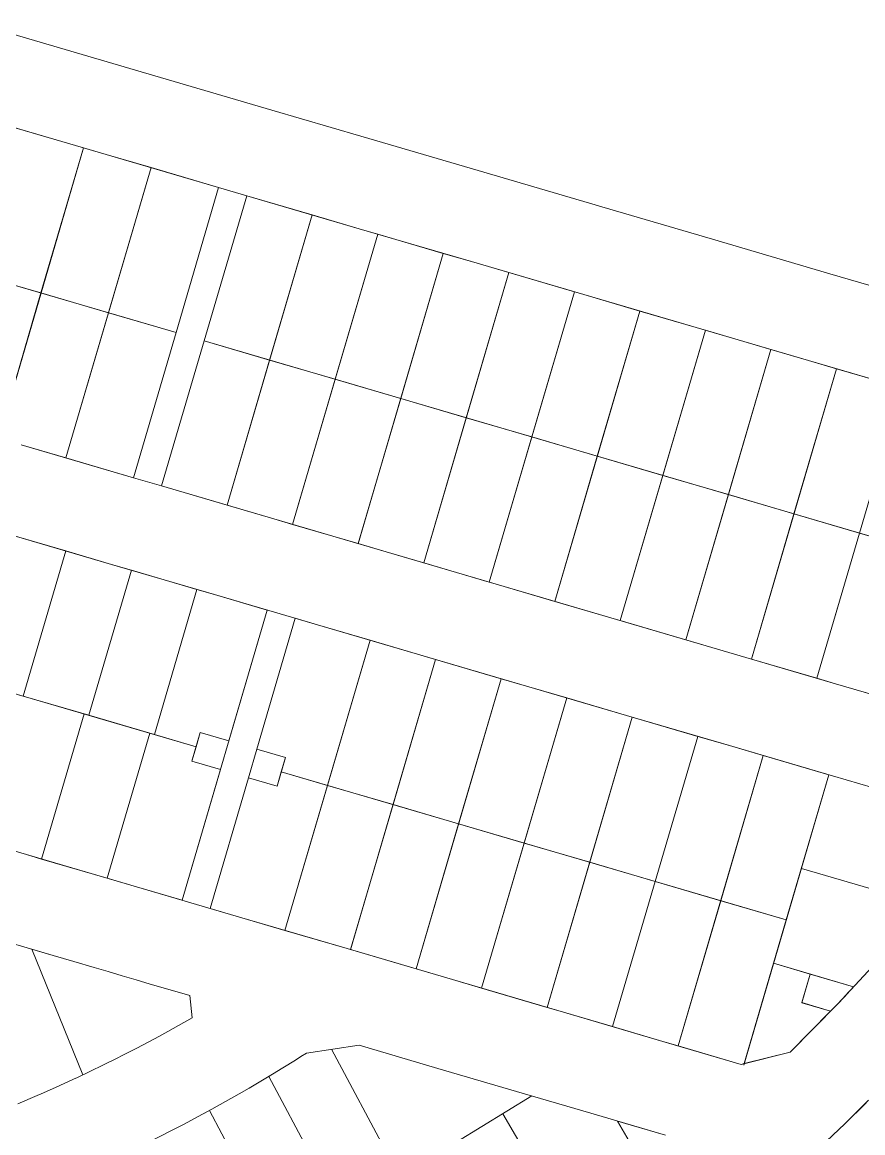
# Model space of a CAD drawing. Header units: millimetres. Extents: x -11775 to 1045055, y -409013 to 338495.
# Drawn here: x 692400 to 864716, y -127490 to 100127 of the extents above; entities that cross this region are included whole.
import ezdxf

# ---------------------------------------------------------------- set-up
doc = ezdxf.new("R2010")
doc.units = ezdxf.units.MM
doc.layers.add('A-DETL', color=90, linetype='Continuous', lineweight=9)

msp = doc.modelspace()

# ---------------------------------------------------------------- linework, layer by layer
at = {"layer": 'A-DETL'}
for p, q in [((701210.691, 94555.5), (682218.691, 100126.5)), ((714475.691, 90664.5), (701210.691, 94555.5)), ((743565.691, 82131.5), (714475.691, 90664.5)), ((761818.691, 76777.5), (743565.691, 82131.5)), ((686600.691, 79767.5), (709629.691, 73012.5)), ((723933.691, 36510.5), (584167.691, 77508.5)), ((691144.626, 78434.647), (704977.79, 74377.023)), ((785851.691, 69727.5), (761818.691, 76777.5)), ((687526.527, 14884.041), (704977.871, 74377.299)), ((696252.126, 44630.42), (704977.79, 74377.023)), ((704977.79, 74377.023), (696252.126, 44630.42)), ((704977.79, 74377.023), (709629.691, 73012.5)), ((709629.691, 73012.5), (732659.691, 66257.5)), ((709629.691, 73012.5), (718810.987, 70319.506)), ((701359.6, 10826.104), (718811.009, 70319.581)), ((710085.263, 40572.703), (718811.009, 70319.581)), ((718810.987, 70319.506), (710085.263, 40572.703)), ((718811.009, 70319.581), (732659.691, 66257.5)), ((809883.691, 62678.5), (785851.691, 69727.5)), ((723933.691, 36510.5), (732659.691, 66257.5)), ((732659.691, 66257.5), (723933.691, 36510.5)), ((732659.691, 66257.5), (723933.691, 36510.5)), ((732659.691, 66257.5), (723933.691, 36510.5)), ((732659.691, 66257.5), (738416.691, 64568.5)), ((738416.691, 64568.5), (732659.691, 66257.5)), ((720965.691, 5074.5), (738417.612, 64568.23)), ((738416.691, 64568.5), (729691.691, 34821.5)), ((729691.691, 34821.5), (738416.691, 64568.5)), ((738416.691, 64568.5), (729691.691, 34821.5)), ((729691.691, 34821.5), (738417.612, 64568.23)), ((761446.691, 57812.5), (738416.691, 64568.5)), ((738417.612, 64568.23), (751851.552, 60627.511)), ((811242.608, 62279.85), (809883.691, 62678.5)), ((833915.691, 55628.5), (811244.289, 62279.357)), ((734399.631, 1133.781), (751851.552, 60627.511)), ((751851.552, 60627.511), (743125.647, 30880.838)), ((743125.647, 30880.838), (751851.552, 60627.511)), ((751851.552, 60627.511), (761446.691, 57812.5)), ((784476.691, 51057.5), (761446.691, 57812.5)), ((761446.691, 57812.5), (765285.42, 56686.551)), ((747833.571, -2806.937), (765285.491, 56686.793)), ((756559.604, 26940.176), (765285.42, 56686.551)), ((765285.42, 56686.551), (756559.604, 26940.176)), ((765285.42, 56686.551), (778719.431, 52746.074)), ((857948.691, 48579.5), (833915.691, 55628.5)), ((761267.51, -6747.656), (778719.46, 52746.171)), ((778719.46, 52746.171), (769993.56, 22999.513)), ((769993.56, 22999.513), (778719.431, 52746.074)), ((778719.431, 52746.074), (784476.691, 51057.5)), ((807505.691, 44301.5), (784476.691, 51057.5)), ((784476.691, 51057.5), (792153.382, 48805.395)), ((696252.126, 44630.42), (682418.989, 48688.138)), ((696252.126, 44630.42), (682418.989, 48688.138)), ((774701.45, -10688.375), (792153.371, 48805.355)), ((792153.382, 48805.395), (783427.516, 19058.851)), ((783427.516, 19058.851), (792153.371, 48805.355)), ((792153.371, 48805.355), (805587.218, 44864.321)), ((881980.691, 41529.5), (857948.691, 48579.5)), ((687526.527, 14884.041), (696252.126, 44630.42)), ((687526.527, 14884.041), (696252.126, 44630.42)), ((710085.263, 40572.703), (696252.126, 44630.42)), ((696252.126, 44630.42), (710085.263, 40572.703)), ((788135.39, -14629.093), (805587.31, 44864.637)), ((805587.218, 44864.321), (796861.473, 15118.189)), ((796861.473, 15118.189), (805587.218, 44864.321)), ((805587.218, 44864.321), (807505.691, 44301.5)), ((830535.691, 37546.5), (807505.691, 44301.5)), ((807505.691, 44301.5), (819021.228, 40923.842)), ((710085.263, 40572.703), (701359.6, 10826.104)), ((710085.263, 40572.703), (701359.6, 10826.104)), ((723933.691, 36510.5), (710085.263, 40572.703)), ((723933.691, 36510.5), (710085.263, 40572.703)), ((801569.329, -18569.812), (819021.228, 40923.842)), ((810295.429, 11177.527), (819021.25, 40923.918)), ((819021.228, 40923.842), (810295.429, 11177.527)), ((819021.25, 40923.918), (830535.691, 37546.5)), ((715207.691, 6763.5), (723933.691, 36510.5)), ((723933.691, 36510.5), (715207.691, 6763.5)), ((715207.691, 6763.5), (723933.691, 36510.5)), ((723933.691, 36510.5), (715207.691, 6763.5)), ((832455.267, 36983.463), (815003.269, -22510.531)), ((823729.385, 7236.865), (832455.267, 36983.463)), ((832455.267, 36983.463), (823729.385, 7236.865)), ((853565.691, 30791.5), (830535.691, 37546.5)), ((830535.691, 37546.5), (832455.267, 36983.463)), ((832455.267, 36983.463), (845889.307, 33043.084)), ((729691.691, 34821.5), (720965.691, 5074.5)), ((720965.691, 5074.5), (729691.691, 34821.5)), ((729691.691, 34821.5), (720965.691, 5074.5)), ((729691.691, 34821.5), (720965.691, 5074.5)), ((729691.691, 34821.5), (890899.167, -12466.446)), ((743125.647, 30880.838), (729691.691, 34821.5)), ((743125.647, 30880.838), (729691.691, 34821.5)), ((828437.209, -26451.249), (845889.307, 33043.084)), ((845889.307, 33043.084), (837163.341, 3296.202)), ((837163.341, 3296.202), (845889.307, 33043.084)), ((845889.307, 33043.084), (853565.691, 30791.5)), ((734399.631, 1133.781), (743125.647, 30880.838)), ((734399.684, 1133.963), (743125.647, 30880.838)), ((743125.647, 30880.838), (756559.604, 26940.176)), ((756559.604, 26940.176), (743125.647, 30880.838)), ((876594.691, 24035.5), (853565.691, 30791.5)), ((853565.691, 30791.5), (859323.259, 29102.407)), ((859323.259, 29102.407), (841871.149, -30391.968)), ((850597.298, -644.46), (859323.259, 29102.407)), ((859323.259, 29102.407), (850597.298, -644.46)), ((859323.259, 29102.407), (872757.094, 25161.333)), ((756559.604, 26940.176), (747833.69, -2806.529)), ((747833.69, -2806.529), (756559.604, 26940.176)), ((769993.56, 22999.513), (756559.604, 26940.176)), ((756559.604, 26940.176), (769993.56, 22999.513)), ((855305.088, -34332.687), (872757.094, 25161.333)), ((872757.094, 25161.333), (864031.254, -4585.122)), ((864031.254, -4585.122), (872757.094, 25161.333)), ((769993.56, 22999.513), (761267.73, -6746.908)), ((761267.73, -6746.908), (769993.56, 22999.513)), ((769993.56, 22999.513), (783427.516, 19058.851)), ((783427.516, 19058.851), (769993.56, 22999.513)), ((783427.516, 19058.851), (774701.679, -10687.594)), ((774701.679, -10687.594), (783427.516, 19058.851)), ((796861.473, 15118.189), (783427.516, 19058.851)), ((783427.516, 19058.851), (796861.473, 15118.189)), ((796861.473, 15118.189), (788135.561, -14628.511)), ((788135.561, -14628.511), (796861.473, 15118.189)), ((796861.473, 15118.189), (810295.429, 11177.527)), ((810295.429, 11177.527), (796861.473, 15118.189)), ((715207.691, 6763.5), (692178.691, 13519.5)), ((701359.6, 10826.104), (692178.691, 13519.5)), ((701359.6, 10826.104), (715207.691, 6763.5)), ((810295.429, 11177.527), (801569.538, -18569.102)), ((801569.538, -18569.102), (810295.429, 11177.527)), ((810295.429, 11177.527), (823729.385, 7236.865)), ((823729.385, 7236.865), (810295.429, 11177.527)), ((823729.385, 7236.865), (815003.515, -22509.693)), ((815003.515, -22509.693), (823729.385, 7236.865)), ((837163.341, 3296.202), (823729.385, 7236.865)), ((823729.385, 7236.865), (837163.341, 3296.202)), ((720965.691, 5074.5), (715207.691, 6763.5)), ((715207.691, 6763.5), (720965.691, 5074.5)), ((720965.691, 5074.5), (734399.631, 1133.781)), ((720965.691, 5074.5), (743994.691, -1680.5)), ((837163.341, 3296.202), (828437.397, -26450.609)), ((828437.397, -26450.609), (837163.341, 3296.202)), ((837163.341, 3296.202), (850597.298, -644.46)), ((850597.298, -644.46), (837163.341, 3296.202)), ((743994.691, -1680.5), (734399.684, 1133.963)), ((743994.691, -1680.5), (767024.691, -8435.5)), ((747833.69, -2806.529), (743994.691, -1680.5)), ((850597.298, -644.46), (841871.346, -30391.295)), ((841871.346, -30391.295), (850597.298, -644.46)), ((864031.254, -4585.122), (850597.298, -644.46)), ((850597.298, -644.46), (864031.254, -4585.122)), ((761267.73, -6746.908), (747833.69, -2806.529)), ((710707.691, -10986.5), (690077.691, -4935.5)), ((690077.691, -4935.5), (701349.736, -8241.712)), ((767024.691, -8435.5), (761267.73, -6746.908)), ((864031.254, -4585.122), (855305.385, -34331.675)), ((855305.385, -34331.675), (864031.254, -4585.122)), ((864031.254, -4585.122), (877465.21, -8525.784)), ((877465.21, -8525.784), (864031.254, -4585.122)), ((701350.477, -8239.188), (692621.061, -37989.478)), ((692621.061, -37989.478), (701349.736, -8241.712)), ((701349.736, -8241.712), (692621.061, -37989.478)), ((701349.736, -8241.712), (710707.691, -10986.5)), ((767024.691, -8435.5), (790054.691, -15191.5)), ((774701.679, -10687.594), (767024.691, -8435.5)), ((731817.691, -17178.5), (710707.691, -10986.5)), ((710707.691, -10986.5), (714783.773, -12182.099)), ((788135.561, -14628.511), (774701.679, -10687.594)), ((714784.117, -12180.926), (706055.081, -41929.922)), ((714783.773, -12182.099), (706055.081, -41929.922)), ((714783.773, -12182.099), (706055.081, -41929.922)), ((728217.758, -16122.663), (714783.773, -12182.099)), ((790054.691, -15191.5), (788135.561, -14628.511)), ((790054.691, -15191.5), (813083.691, -21946.5)), ((801569.538, -18569.102), (790054.691, -15191.5)), ((719489.102, -45870.365), (728217.758, -16122.663)), ((728217.758, -16122.663), (719489.102, -45870.365)), ((719489.102, -45870.365), (728217.758, -16122.663)), ((728217.758, -16122.663), (731817.691, -17178.5)), ((752926.691, -23370.5), (731817.691, -17178.5)), ((731817.691, -17178.5), (742611.328, -20344.647)), ((742611.282, -20344.803), (725157.99, -79826.505)), ((742611.328, -20344.647), (734741.431, -47165.655)), ((813083.691, -21946.5), (801569.538, -18569.102)), ((636238.691, -21451.5), (728029.3, -48375.362)), ((740498.868, -48854.416), (748368.74, -22033.495)), ((748368.74, -22033.495), (752926.691, -23370.5)), ((813083.691, -21946.5), (836113.691, -28702.5)), ((815003.515, -22509.693), (813083.691, -21946.5)), ((828437.397, -26450.609), (815003.515, -22509.693)), ((816256.691, -41946.5), (752926.691, -23370.5)), ((752926.691, -23370.5), (763721.879, -26536.952)), ((763721.879, -26536.952), (746267.997, -86020.664)), ((763721.879, -26536.952), (754993.299, -56284.395)), ((763721.879, -26536.952), (754993.299, -56284.395)), ((777155.891, -30477.426), (763721.879, -26536.952)), ((836113.691, -28702.5), (828437.397, -26450.609)), ((836113.691, -28702.5), (859143.691, -35457.5)), ((841871.346, -30391.295), (836113.691, -28702.5)), ((777155.891, -30477.426), (759701.638, -89962.401)), ((768427.319, -60224.838), (777155.891, -30477.426)), ((777155.891, -30477.426), (768427.319, -60224.838)), ((790589.902, -34417.9), (777155.891, -30477.426)), ((855305.385, -34331.675), (841871.346, -30391.295)), ((692621.061, -37989.478), (679187.04, -34049.035)), ((790589.902, -34417.9), (773135.279, -93904.139)), ((781861.34, -64165.282), (790589.902, -34417.9)), ((790589.902, -34417.9), (781861.34, -64165.282)), ((804023.914, -38358.373), (790589.902, -34417.9)), ((859143.691, -35457.5), (855305.385, -34331.675)), ((859143.691, -35457.5), (882172.691, -42213.5)), ((868739.279, -38272.55), (859143.691, -35457.5)), ((691661.488, -37708.018), (705095.508, -41648.462)), ((706055.081, -41929.922), (692621.061, -37989.478)), ((804023.914, -38358.373), (786568.919, -97845.877)), ((795295.36, -68105.725), (804023.914, -38358.373)), ((804023.914, -38358.373), (795295.36, -68105.725)), ((816256.691, -41946.5), (804023.914, -38358.373)), ((705095.508, -41648.462), (696371.024, -71381.943)), ((705095.508, -41648.462), (696371.024, -71381.943)), ((705095.508, -41648.462), (696371.032, -71381.919)), ((718529.529, -45588.905), (705095.508, -41648.462)), ((706055.081, -41929.922), (719489.102, -45870.365)), ((817457.921, -42298.862), (800002.56, -101787.614)), ((808729.381, -72046.169), (817457.921, -42298.862)), ((817457.921, -42298.862), (808729.381, -72046.169)), ((837365.691, -48138.5), (816256.691, -41946.5)), ((817457.921, -42298.862), (816256.691, -41946.5)), ((830891.882, -46239.508), (817457.921, -42298.862)), ((728888.036, -45448.747), (727170.565, -51301.976)), ((728888.036, -45448.747), (728029.3, -48375.362)), ((734741.431, -47165.655), (728888.036, -45448.747)), ((734741.431, -47165.655), (728888.036, -45448.747)), ((709805.07, -75322.303), (718529.529, -45588.905)), ((718529.529, -45588.905), (709805.07, -75322.303)), ((718529.529, -45588.905), (709805.077, -75322.278)), ((728029.3, -48375.362), (718529.529, -45588.905)), ((728029.3, -48375.362), (719489.102, -45870.365)), ((830891.882, -46239.508), (813436.201, -105729.352)), ((822163.401, -75986.612), (830891.882, -46239.508)), ((822163.401, -75986.612), (830891.882, -46239.508)), ((830891.882, -46239.508), (837365.691, -48138.5)), ((727170.565, -51301.976), (728029.3, -48375.362)), ((738781.397, -54707.645), (740498.868, -48854.416)), ((746352.263, -50571.324), (740498.868, -48854.416)), ((740498.868, -48854.416), (746352.263, -50571.324)), ((858476.691, -54332.5), (837365.691, -48138.5)), ((837365.691, -48138.5), (844325.718, -50180.583)), ((727170.565, -51301.976), (733023.959, -53018.884)), ((733023.959, -53018.884), (727170.565, -51301.976)), ((746352.263, -50571.324), (744634.791, -56424.553)), ((745493.527, -53497.938), (746352.263, -50571.324)), ((844325.718, -50180.583), (826869.176, -109673.358)), ((835597.422, -79927.056), (844325.718, -50180.583)), ((844325.718, -50180.583), (835597.422, -79927.056)), ((844325.718, -50180.583), (857759.436, -54122.056)), ((725157.99, -79826.505), (733023.959, -53018.884)), ((744634.791, -56424.553), (745493.527, -53497.938)), ((745493.527, -53497.938), (849031.442, -83867.499)), ((745493.527, -53497.938), (754993.299, -56284.395)), ((754993.299, -56284.395), (745493.527, -53497.938)), ((857759.436, -54122.056), (840303.483, -113612.827)), ((857759.436, -54122.056), (849031.442, -83867.499)), ((885170.691, -62163.5), (858476.691, -54332.5)), ((730915.265, -81515.821), (738781.397, -54707.645)), ((738781.397, -54707.645), (744634.791, -56424.553)), ((744634.791, -56424.553), (738781.397, -54707.645)), ((754993.299, -56284.395), (746268.473, -86019.04)), ((746268.473, -86019.04), (754993.299, -56284.395)), ((754993.299, -56284.395), (768427.319, -60224.838)), ((754993.299, -56284.395), (768427.319, -60224.838)), ((768427.319, -60224.838), (759702.807, -89958.418)), ((768427.319, -60224.838), (759702.807, -89958.418)), ((768427.319, -60224.838), (781861.34, -64165.282)), ((781861.34, -64165.282), (768427.319, -60224.838)), ((672628.691, -64418.5), (693263.691, -70470.5)), ((773136.615, -93899.583), (781861.34, -64165.282)), ((773136.615, -93899.583), (781861.34, -64165.282)), ((781861.34, -64165.282), (795295.36, -68105.725)), ((781861.34, -64165.282), (795295.36, -68105.725)), ((693263.691, -70470.5), (682936.921, -67441.781)), ((795295.36, -68105.725), (786570.349, -97841.003)), ((795295.36, -68105.725), (786570.349, -97841.003)), ((795295.36, -68105.725), (808729.381, -72046.169)), ((808729.381, -72046.169), (795295.36, -68105.725)), ((693263.691, -70470.5), (715809.691, -77083.5)), ((696371.024, -71381.943), (693263.691, -70470.5)), ((696371.032, -71381.919), (709805.07, -75322.303)), ((800003.99, -101782.74), (808729.381, -72046.169)), ((800003.99, -101782.74), (808729.381, -72046.169)), ((808729.381, -72046.169), (822163.401, -75986.612)), ((808729.381, -72046.169), (822163.401, -75986.612)), ((877578.253, -80791.119), (852125.106, -73324.138)), ((709805.077, -75322.278), (715809.691, -77083.5)), ((715809.691, -77083.5), (737399.691, -83418.5)), ((715809.691, -77083.5), (725157.99, -79826.505)), ((813436.52, -105728.265), (822163.401, -75986.612)), ((822163.401, -75986.612), (813436.52, -105728.265)), ((822163.401, -75986.612), (835597.422, -79927.056)), ((835597.422, -79927.056), (822163.401, -75986.612)), ((737399.691, -83418.5), (730915.265, -81515.821)), ((835597.422, -79927.056), (826869.176, -109673.358)), ((826869.176, -109673.358), (835597.422, -79927.056)), ((849031.442, -83867.499), (835597.422, -79927.056)), ((835597.422, -79927.056), (849031.442, -83867.499)), ((737399.691, -83418.5), (758990.691, -89749.5)), ((746268.473, -86019.04), (737399.691, -83418.5)), ((849031.442, -83867.499), (840392.697, -113308.779)), ((758990.691, -89749.5), (746268.473, -86019.04)), ((698778.691, -91171.5), (689916.691, -88571.5)), ((704836.92, -115616.289), (694373.836, -89879.171)), ((694373.836, -89879.171), (698778.691, -91171.5)), ((758990.691, -89749.5), (780580.691, -96083.5)), ((759702.807, -89958.418), (758990.691, -89749.5)), ((759702.807, -89958.418), (773136.615, -93899.583)), ((702957.691, -92397.5), (698778.691, -91171.5)), ((698778.691, -91171.5), (702957.691, -92397.5)), ((707137.691, -93623.5), (702957.691, -92397.5)), ((702957.691, -92397.5), (707137.691, -93623.5)), ((846422.531, -92759.399), (840392.697, -113308.779)), ((853956.704, -94969.628), (846422.531, -92759.399)), ((862820.505, -97569.929), (846422.842, -92758.339)), ((859556.691, -101100.5), (867570.691, -92431.5)), ((710016.691, -94467.5), (707137.691, -93623.5)), ((707137.691, -93623.5), (710016.691, -94467.5)), ((712895.691, -95312.5), (710016.691, -94467.5)), ((710016.691, -94467.5), (712895.691, -95312.5)), ((715773.691, -96156.5), (712895.691, -95312.5)), ((712895.691, -95312.5), (715773.691, -96156.5)), ((780580.691, -96083.5), (773136.615, -93899.583)), ((853956.704, -94969.628), (852247.828, -100825.372)), ((852247.828, -100825.372), (853956.704, -94969.628)), ((852253.979, -100813.076), (853956.704, -94969.628)), ((853956.704, -94969.628), (862820.505, -97569.929)), ((718652.691, -97001.5), (715773.691, -96156.5)), ((715773.691, -96156.5), (718652.691, -97001.5)), ((722701.691, -98188.5), (718652.691, -97001.5)), ((718652.691, -97001.5), (722701.691, -98188.5)), ((780580.691, -96083.5), (802170.691, -102418.5)), ((786570.349, -97841.003), (780580.691, -96083.5)), ((786570.349, -97841.003), (800003.99, -101782.74)), ((726751.691, -99376.5), (722701.691, -98188.5)), ((722701.691, -98188.5), (726751.691, -99376.5)), ((727255.691, -103963.5), (726751.691, -99376.5)), ((726751.691, -99376.5), (727255.691, -103963.5)), ((802170.691, -102418.5), (800003.99, -101782.74)), ((802170.691, -102418.5), (823757.691, -108760.5)), ((813436.52, -105728.265), (802170.691, -102418.5)), ((849846.691, -110976.5), (859556.691, -101100.5)), ((858126.745, -102554.892), (852247.828, -100825.372)), ((858126.745, -102554.892), (852253.979, -100813.076)), ((720539.691, -107667.5), (727255.691, -103963.5)), ((727255.691, -103963.5), (720539.691, -107667.5)), ((849846.691, -110976.5), (858126.745, -102554.892)), ((823757.691, -108760.5), (813436.52, -105728.265)), ((715890.691, -110134.5), (718215.691, -108900.5)), ((718215.691, -108900.5), (715890.691, -110134.5)), ((718215.691, -108900.5), (720539.691, -107667.5)), ((720539.691, -107667.5), (718215.691, -108900.5)), ((823757.691, -108760.5), (839777.691, -113460.5)), ((826869.176, -109673.358), (823757.691, -108760.5)), ((711197.691, -112528.5), (713543.691, -111331.5)), ((713543.691, -111331.5), (711197.691, -112528.5)), ((713543.691, -111331.5), (715890.691, -110134.5)), ((715890.691, -110134.5), (713543.691, -111331.5)), ((750659.691, -111139.5), (749536.691, -111857.5)), ((761445.691, -109553.5), (750659.691, -111139.5)), ((755833.331, -110378.755), (769752.864, -136471.785)), ((777570.691, -114283.5), (761445.691, -109553.5)), ((839777.691, -113460.5), (826869.176, -109673.358)), ((839777.691, -113460.5), (849846.691, -110976.5)), ((840392.697, -113308.779), (849846.691, -110976.5)), ((708081.691, -114055.5), (709639.691, -113291.5)), ((709639.691, -113291.5), (708081.691, -114055.5)), ((709639.691, -113291.5), (711197.691, -112528.5)), ((711197.691, -112528.5), (709639.691, -113291.5)), ((748414.691, -112575.5), (745838.691, -114163.5)), ((749536.691, -111857.5), (748414.691, -112575.5)), ((840392.697, -113308.779), (839777.691, -113460.5)), ((703731.691, -116137.5), (704541.691, -115755.5)), ((704541.691, -115755.5), (705472.691, -115316.5)), ((705472.691, -115316.5), (704836.92, -115616.289)), ((705472.691, -115316.5), (706402.691, -114877.5)), ((706402.691, -114877.5), (705472.691, -115316.5)), ((706402.691, -114877.5), (707242.691, -114466.5)), ((707242.691, -114466.5), (706402.691, -114877.5)), ((707242.691, -114466.5), (708081.691, -114055.5)), ((708081.691, -114055.5), (707242.691, -114466.5)), ((743698.691, -115483.5), (738917.691, -118326.5)), ((742932.166, -115939.311), (757687.954, -143599.953)), ((745838.691, -114163.5), (743698.691, -115483.5)), ((793696.691, -119014.5), (777570.691, -114283.5)), ((696265.691, -119509.5), (699200.691, -118191.5)), ((699200.691, -118191.5), (702921.691, -116520.5)), ((702921.691, -116520.5), (703731.691, -116137.5)), ((738917.691, -118326.5), (736893.691, -119486.5)), ((691521.691, -121526.5), (695481.691, -119860.5)), ((695481.691, -119860.5), (696265.691, -119509.5)), ((736893.691, -119486.5), (731279.691, -122642.5)), ((761431.738, -141542.732), (796871.305, -119945.634)), ((796871.305, -119945.634), (761431.738, -141542.732)), ((808994.691, -123501.5), (793696.691, -119014.5)), ((731279.691, -122642.5), (729247.691, -123763.5)), ((865904.691, -120837.5), (861030.691, -125651.5)), ((861030.691, -125651.5), (865401.7, -121334.299)), ((729247.691, -123763.5), (725574.691, -125712.5)), ((725574.691, -125712.5), (729247.691, -123763.5)), ((729247.691, -123763.5), (730785.875, -122914.925)), ((745371.12, -150255.874), (730785.875, -122914.925)), ((730785.875, -122914.925), (745371.12, -150255.874)), ((730785.875, -122914.925), (745371.12, -150255.874)), ((790904.734, -123581.701), (805594.275, -148615.825)), ((824291.691, -127988.5), (808994.691, -123501.5)), ((814410.14, -125089.989), (824291.691, -127988.5)), ((821188.268, -136641.371), (814410.14, -125089.989)), ((724337.691, -126368.5), (719382.691, -128897.5)), ((719382.691, -128897.5), (724337.691, -126368.5)), ((725574.691, -125712.5), (724337.691, -126368.5)), ((724337.691, -126368.5), (725574.691, -125712.5)), ((856079.691, -130386.5), (861030.691, -125651.5)), ((861030.691, -125651.5), (856079.691, -130386.5))]:
    msp.add_line(p, q, dxfattribs=at)
msp.add_arc((724578.149, 27894.533), 186687.654, 315.6725859, 317.77409316, dxfattribs=at)

doc.saveas('drawing.dxf')
